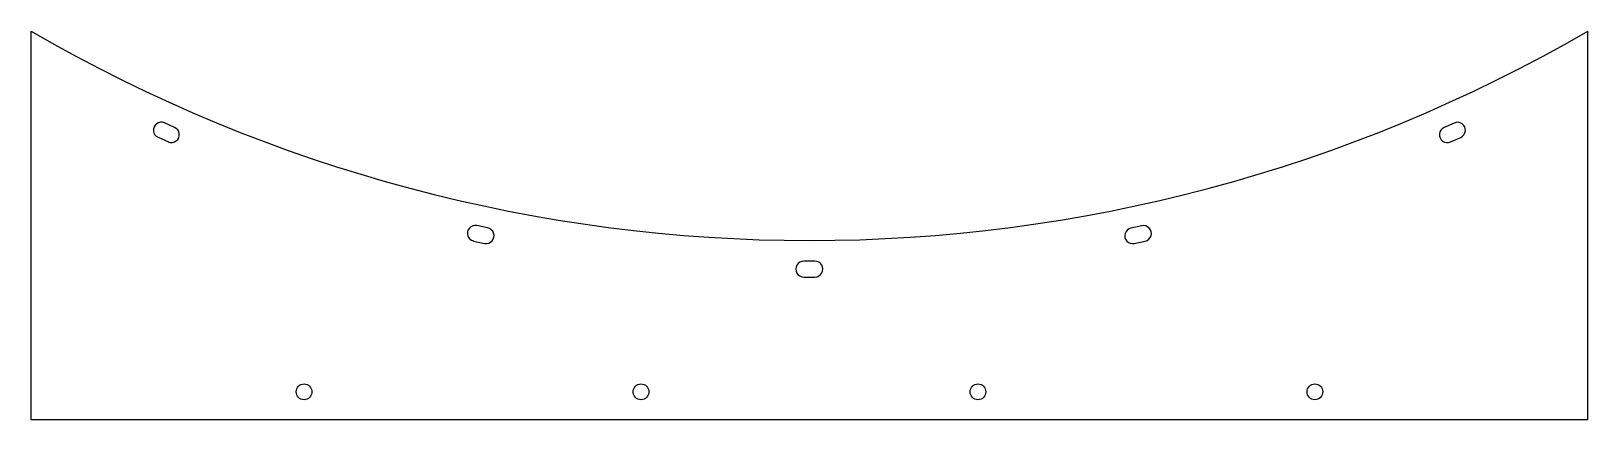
# Model space of a CAD drawing. Header units: millimetres. Extents: x 26 to 1412, y 412 to 758.
import ezdxf

# ---------------------------------------------------------------- set-up
doc = ezdxf.new("R2010")
doc.units = ezdxf.units.MM

msp = doc.modelspace()

# ---------------------------------------------------------------- linework, layer by layer
for p, q in [((25.9, 412.2), (25.9, 758.2)), ((1411.9, 412.2), (1411.9, 758.2)), ((153.6, 672.6), (144.6, 676.6)), ((1292.8, 676.4), (1283.9, 672.4)), ((138.9, 663.8), (148.1, 659.7)), ((1289.6, 659.6), (1298.7, 663.7)), ((432.3, 583.1), (422.7, 585.1)), ((1014.7, 585), (1005.1, 583)), ((419.8, 571.4), (429.6, 569.3)), ((1008, 569.3), (1017.8, 571.4)), ((723.6, 553.4), (713.8, 553.4)), ((713.8, 539.4), (723.8, 539.4)), ((1411.9, 412.2), (25.9, 412.2))]:
    msp.add_line(p, q)
for centre in [(268.9, 437.2), (568.9, 437.2), (868.9, 437.2), (1168.9, 437.2)]:
    msp.add_circle(centre, 7)
for centre, radius, start, end in [((718.9, 1953.9), 1382, 239.9042, 300.0958), ((141.8, 670.2), 7, 65.9539, 245.9958), ((150.9, 666.1), 7, 245.9958, 67.8263), ((1286.7, 666), 7, 113.9539, 293.9958), ((1295.9, 670.1), 7, 293.9958, 115.8263), ((421.3, 578.3), 7, 77.9539, 257.9958), ((431.1, 576.2), 7, 257.9958, 79.8263), ((1006.6, 576.1), 7, 101.9539, 281.9958), ((1016.3, 578.2), 7, 281.9958, 103.8263), ((713.8, 546.4), 7, 89.9539, 269.9958), ((723.8, 546.4), 7, 269.9958, 91.8263)]:
    msp.add_arc(centre, radius, start, end)

doc.saveas('drawing.dxf')
